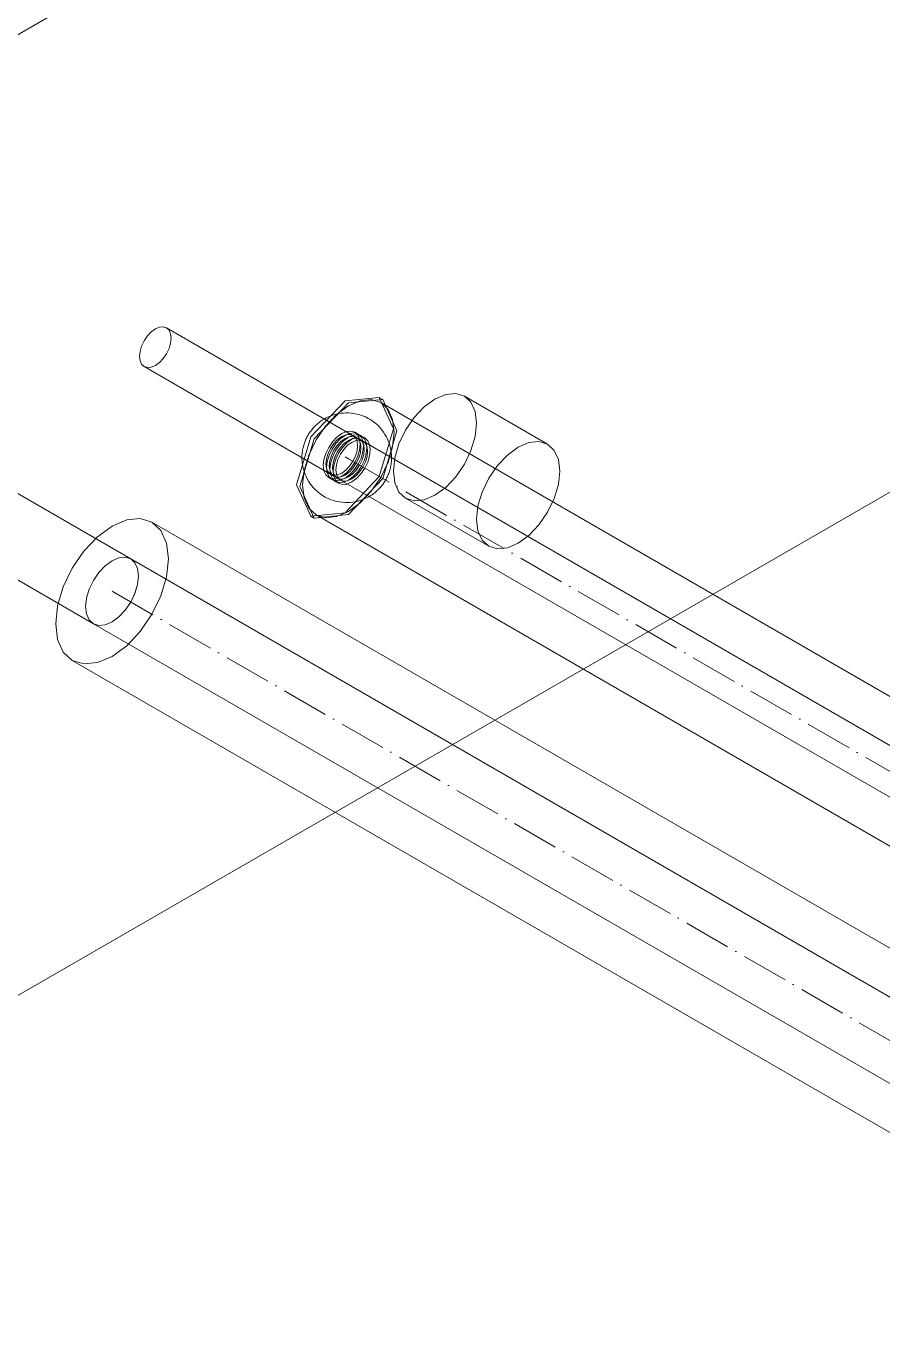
# Model space of a CAD drawing. Header units: millimetres. Extents: x -88595 to 880822, y -1054509 to -148035.
# Drawn here: x 385004.3 to 385186.2, y -318465.4 to -318189.7 of the extents above; entities that cross this region are included whole.
import ezdxf

# ---------------------------------------------------------------- set-up
doc = ezdxf.new("R2010")
doc.units = ezdxf.units.MM
doc.linetypes.add('$12$ADSK_Осевая', pattern=[14, 10, -2, 0, -2])
for name, color, linetype, lineweight in [('Изоляция', 7, 'Continuous', 18), ('Оборудование', 7, 'Continuous', 18), ('Трубопровод', 7, 'Continuous', 18), ('Трубопроводы', 7, 'Continuous', 18)]:
    doc.layers.add(name, color=color, linetype=linetype, lineweight=lineweight)

# ---------------------------------------------------------------- blocks, each defined once
blk = doc.blocks.new('$0$ADSK_Канальный блок кондиционера1 - AD242MJERAB-3267365-В_ОВ3_3')
at = {"layer": 'Оборудование'}
for p, q in [((18017.5, 12209.29), (18510.35, 12493.84)), ((18510.35, 12289.72), (18017.5, 12005.17)), ((18191.7, 12182.79), (18151.39, 12206.06)), ((18146.64, 12197.83), (18186.95, 12174.56)), ((18232.34, 12181.33), (18214.66, 12191.54)), ((18143.79, 12156.97), (18103.49, 12180.24)), ((18202.16, 12169.89), (18219.84, 12159.68)), ((18095.55, 12166.49), (18135.85, 12143.22))]:
    blk.add_line(p, q, dxfattribs=at)
for points in [[(18145.66, 12200, 0), (18145.77, 12201.07, 0), (18146.11, 12202.2, 0), (18146.64, 12203.32, 0), (18147.34, 12204.33, 0), (18148.15, 12205.19, 0), (18149.02, 12205.82, 0), (18149.89, 12206.19, 0), (18150.7, 12206.27, 0), (18151.39, 12206.06, 0), (18151.93, 12205.56, 0), (18152.26, 12204.82, 0), (18152.38, 12203.88, 0)], [(18152.38, 12203.88, 0), (18152.26, 12202.81, 0), (18151.93, 12201.68, 0), (18151.39, 12200.57, 0), (18150.7, 12199.55, 0), (18149.89, 12198.7, 0), (18149.02, 12198.07, 0), (18148.15, 12197.7, 0), (18147.34, 12197.62, 0), (18146.64, 12197.83, 0), (18146.11, 12198.33, 0), (18145.77, 12199.07, 0), (18145.66, 12200, 0)], [(18199.58, 12175.61, 0), (18199.88, 12178.43, 0), (18200.76, 12181.4, 0), (18202.16, 12184.32, 0), (18203.99, 12187, 0), (18206.13, 12189.25, 0), (18208.41, 12190.92, 0), (18210.7, 12191.89, 0), (18212.83, 12192.11, 0), (18214.66, 12191.54, 0), (18216.07, 12190.24, 0), (18216.95, 12188.29, 0), (18217.25, 12185.82, 0)], [(18217.25, 12185.82, 0), (18216.95, 12183, 0), (18216.07, 12180.03, 0), (18214.66, 12177.11, 0), (18212.83, 12174.43, 0), (18210.7, 12172.18, 0), (18208.41, 12170.51, 0), (18206.13, 12169.54, 0), (18203.99, 12169.32, 0), (18202.16, 12169.89, 0), (18200.76, 12171.19, 0), (18199.88, 12173.14, 0), (18199.58, 12175.61, 0)], [(18192.68, 12180.61, 0), (18192.57, 12181.55, 0), (18192.23, 12182.29, 0), (18191.7, 12182.79, 0), (18191, 12183, 0), (18190.19, 12182.92, 0), (18189.32, 12182.55, 0), (18188.45, 12181.92, 0), (18187.64, 12181.06, 0), (18186.95, 12180.05, 0), (18186.41, 12178.93, 0), (18186.08, 12177.8, 0), (18185.96, 12176.73, 0)], [(18234.93, 12175.61, 0), (18234.63, 12178.08, 0), (18233.75, 12180.03, 0), (18232.34, 12181.33, 0), (18230.51, 12181.9, 0), (18228.38, 12181.69, 0), (18226.09, 12180.72, 0), (18223.8, 12179.05, 0), (18221.67, 12176.8, 0), (18219.84, 12174.12, 0), (18218.44, 12171.19, 0), (18217.55, 12168.22, 0), (18217.25, 12165.41, 0)], [(18185.96, 12176.73, 0), (18186.08, 12175.8, 0), (18186.41, 12175.06, 0), (18186.95, 12174.56, 0), (18187.64, 12174.35, 0), (18188.45, 12174.43, 0), (18189.32, 12174.8, 0), (18190.19, 12175.43, 0), (18191, 12176.28, 0), (18191.7, 12177.3, 0), (18192.23, 12178.41, 0), (18192.57, 12179.54, 0), (18192.68, 12180.61, 0)], [(18217.25, 12165.41, 0), (18217.55, 12162.94, 0), (18218.44, 12160.99, 0), (18219.84, 12159.68, 0), (18221.67, 12159.12, 0), (18223.8, 12159.33, 0), (18226.09, 12160.3, 0), (18228.38, 12161.97, 0), (18230.51, 12164.22, 0), (18232.34, 12166.9, 0), (18233.75, 12169.83, 0), (18234.63, 12172.8, 0), (18234.93, 12175.61, 0)], [(18145.44, 12153.34, 0), (18145.25, 12154.91, 0), (18144.69, 12156.15, 0), (18143.79, 12156.97, 0), (18142.63, 12157.33, 0), (18141.28, 12157.2, 0), (18139.82, 12156.58, 0), (18138.37, 12155.52, 0), (18137.02, 12154.09, 0), (18135.85, 12152.39, 0), (18134.96, 12150.53, 0), (18134.4, 12148.64, 0), (18134.21, 12146.85, 0)], [(18134.21, 12146.85, 0), (18134.4, 12145.29, 0), (18134.96, 12144.05, 0), (18135.85, 12143.22, 0), (18137.02, 12142.86, 0), (18138.37, 12143, 0), (18139.82, 12143.61, 0), (18141.28, 12144.67, 0), (18142.63, 12146.1, 0), (18143.79, 12147.8, 0), (18144.69, 12149.66, 0), (18145.25, 12151.55, 0), (18145.44, 12153.34, 0)]]:
    blk.add_polyline3d(points, dxfattribs=at)
blk = doc.blocks.new('$0$ADSK_МедьПайка_Муфта редукционная - Муфта редукционная медная под пайку-3268008-В_ОВ3_3')
at = {"layer": 'Трубопроводы', "color": 190, "true_color": 0x8000ff}
for p, q in [((18191.7, 12182.79), (18190.99, 12183.2)), ((18192.1, 12183.48), (18191.39, 12183.89)), ((18192.79, 12183.09), (18192.08, 12183.49)), ((18193.12, 12181.98), (18192.41, 12182.39)), ((18193.52, 12182.67), (18192.81, 12183.08)), ((18190.03, 12178.27), (18189.32, 12178.67)), ((18185.84, 12174.28), (18186.55, 12173.87)), ((18186.24, 12174.97), (18186.95, 12174.56)), ((18186.53, 12173.88), (18187.23, 12173.46)), ((18187.25, 12173.45), (18187.96, 12173.04)), ((18187.65, 12174.14), (18188.36, 12173.74))]:
    blk.add_line(p, q, dxfattribs=at)
for points in [[(18199.2, 12178.47, 0), (18199.19, 12178.81, 0), (18199.17, 12179.16, 0), (18199.14, 12179.52, 0), (18199.09, 12179.9, 0), (18199.02, 12180.29, 0), (18198.93, 12180.7, 0), (18198.82, 12181.13, 0), (18198.68, 12181.57, 0), (18198.51, 12182.02, 0), (18198.31, 12182.48, 0), (18198.08, 12182.95, 0), (18197.8, 12183.42, 0), (18197.49, 12183.9, 0), (18197.14, 12184.38, 0), (18196.75, 12184.84, 0), (18196.32, 12185.29, 0), (18195.84, 12185.72, 0), (18195.33, 12186.13, 0), (18194.79, 12186.5, 0), (18194.23, 12186.83, 0), (18193.64, 12187.13, 0), (18193.04, 12187.38, 0), (18192.43, 12187.58, 0), (18191.82, 12187.75, 0), (18191.22, 12187.86, 0), (18190.63, 12187.94, 0), (18190.05, 12187.98, 0), (18189.5, 12187.99, 0), (18188.97, 12187.96, 0), (18188.46, 12187.91, 0), (18187.98, 12187.84, 0), (18187.53, 12187.74, 0), (18187.1, 12187.63, 0), (18186.69, 12187.51, 0), (18186.31, 12187.37, 0), (18185.95, 12187.23, 0), (18185.61, 12187.08, 0), (18185.29, 12186.92, 0), (18184.99, 12186.76, 0), (18184.71, 12186.59, 0), (18184.45, 12186.42, 0), (18184.2, 12186.25, 0), (18183.96, 12186.08, 0), (18183.74, 12185.91, 0), (18183.52, 12185.74, 0), (18183.32, 12185.56, 0), (18183.13, 12185.38, 0), (18182.95, 12185.21, 0), (18182.78, 12185.03, 0), (18182.61, 12184.86, 0), (18182.46, 12184.68, 0), (18182.31, 12184.5, 0), (18182.17, 12184.32, 0), (18182.03, 12184.14, 0), (18181.9, 12183.96, 0), (18181.77, 12183.77, 0), (18181.65, 12183.59, 0), (18181.53, 12183.4, 0), (18181.42, 12183.21, 0), (18181.31, 12183.02, 0), (18181.21, 12182.82, 0), (18181.11, 12182.63, 0), (18181.02, 12182.42, 0), (18180.93, 12182.22, 0), (18180.84, 12182.01, 0), (18180.76, 12181.79, 0), (18180.68, 12181.57, 0), (18180.6, 12181.35, 0), (18180.53, 12181.12, 0), (18180.47, 12180.88, 0), (18180.4, 12180.63, 0), (18180.35, 12180.38, 0), (18180.3, 12180.11, 0), (18180.26, 12179.84, 0), (18180.22, 12179.56, 0), (18180.19, 12179.27, 0), (18180.17, 12178.96, 0), (18180.16, 12178.65, 0), (18180.16, 12178.47, 0)], [(18184.69, 12176.82, 0), (18184.82, 12178.07, 0), (18185.22, 12179.39, 0), (18185.84, 12180.68, 0), (18186.65, 12181.87, 0), (18187.6, 12182.87, 0), (18188.62, 12183.61, 0), (18189.63, 12184.05, 0), (18190.58, 12184.14, 0), (18191.39, 12183.89, 0), (18192.01, 12183.31, 0), (18192.41, 12182.44, 0), (18192.54, 12181.35, 0)], [(18192.54, 12181.35, 0), (18192.41, 12180.1, 0), (18192.01, 12178.78, 0), (18191.39, 12177.48, 0), (18190.58, 12176.29, 0), (18189.63, 12175.29, 0), (18188.62, 12174.55, 0), (18187.6, 12174.12, 0), (18186.65, 12174.02, 0), (18185.84, 12174.28, 0), (18185.22, 12174.85, 0), (18184.82, 12175.72, 0), (18184.69, 12176.82, 0)], [(18191.97, 12181.02, 0), (18191.86, 12181.96, 0), (18191.52, 12182.7, 0), (18190.99, 12183.2, 0), (18190.29, 12183.41, 0), (18189.48, 12183.33, 0), (18188.62, 12182.96, 0), (18187.75, 12182.33, 0), (18186.94, 12181.47, 0), (18186.24, 12180.45, 0), (18185.71, 12179.34, 0), (18185.37, 12178.21, 0), (18185.26, 12177.14, 0)], [(18185.4, 12176.41, 0), (18185.53, 12177.66, 0), (18185.92, 12178.98, 0), (18186.55, 12180.28, 0), (18187.36, 12181.47, 0), (18188.31, 12182.46, 0), (18189.32, 12183.21, 0), (18190.34, 12183.64, 0), (18191.28, 12183.73, 0), (18192.1, 12183.48, 0), (18192.72, 12182.9, 0), (18193.11, 12182.04, 0), (18193.25, 12180.94, 0)], [(18193.25, 12180.94, 0), (18193.11, 12182.04, 0), (18192.72, 12182.9, 0), (18192.1, 12183.48, 0), (18191.28, 12183.73, 0), (18190.34, 12183.64, 0), (18189.32, 12183.21, 0), (18188.31, 12182.46, 0), (18187.36, 12181.47, 0), (18186.55, 12180.28, 0), (18185.92, 12178.98, 0), (18185.53, 12177.66, 0), (18185.4, 12176.41, 0)], [(18185.96, 12176.73, 0), (18186.08, 12177.8, 0), (18186.41, 12178.93, 0), (18186.95, 12180.05, 0), (18187.64, 12181.06, 0), (18188.45, 12181.92, 0), (18189.32, 12182.55, 0), (18190.19, 12182.92, 0), (18191, 12183, 0), (18191.7, 12182.79, 0), (18192.23, 12182.29, 0), (18192.57, 12181.55, 0), (18192.68, 12180.61, 0)], [(18193.96, 12180.54, 0), (18193.83, 12181.63, 0), (18193.43, 12182.5, 0), (18192.81, 12183.08, 0), (18192, 12183.33, 0), (18191.05, 12183.24, 0), (18190.03, 12182.81, 0), (18189.01, 12182.06, 0), (18188.06, 12181.06, 0), (18187.25, 12179.87, 0), (18186.62, 12178.57, 0), (18186.23, 12177.25, 0), (18186.1, 12176, 0)], [(18186.1, 12176, 0), (18186.23, 12177.25, 0), (18186.62, 12178.57, 0), (18187.25, 12179.87, 0), (18188.06, 12181.06, 0), (18189.01, 12182.06, 0), (18190.03, 12182.81, 0), (18191.05, 12183.24, 0), (18192, 12183.33, 0), (18192.81, 12183.08, 0), (18193.43, 12182.5, 0), (18193.83, 12181.63, 0), (18193.96, 12180.54, 0)], [(18193.4, 12180.21, 0), (18193.28, 12181.15, 0), (18192.94, 12181.89, 0), (18192.41, 12182.39, 0), (18191.71, 12182.6, 0), (18190.9, 12182.52, 0), (18190.03, 12182.15, 0), (18189.16, 12181.52, 0), (18188.35, 12180.66, 0), (18187.65, 12179.64, 0), (18187.11, 12178.53, 0), (18186.78, 12177.39, 0), (18186.66, 12176.32, 0)], [(18194.67, 12180.13, 0), (18194.53, 12181.22, 0), (18194.14, 12182.09, 0), (18193.52, 12182.67, 0), (18192.7, 12182.92, 0), (18191.75, 12182.83, 0), (18190.74, 12182.4, 0), (18189.72, 12181.65, 0), (18188.77, 12180.65, 0), (18187.96, 12179.46, 0), (18187.33, 12178.16, 0), (18186.94, 12176.84, 0), (18186.81, 12175.59, 0)], [(18187.37, 12175.91, 0), (18187.49, 12176.99, 0), (18187.82, 12178.12, 0), (18188.36, 12179.23, 0), (18189.05, 12180.25, 0), (18189.87, 12181.11, 0), (18190.74, 12181.74, 0), (18191.61, 12182.11, 0), (18192.42, 12182.19, 0), (18193.12, 12181.98, 0), (18193.65, 12181.48, 0), (18193.99, 12180.74, 0), (18194.1, 12179.8, 0)], [(18185.26, 12177.14, 0), (18185.37, 12176.21, 0), (18185.71, 12175.46, 0), (18186.24, 12174.97, 0), (18186.94, 12174.75, 0), (18187.75, 12174.83, 0), (18188.62, 12175.2, 0), (18189.48, 12175.84, 0), (18190.29, 12176.69, 0), (18190.99, 12177.71, 0), (18191.52, 12178.82, 0), (18191.86, 12179.95, 0), (18191.97, 12181.02, 0)], [(18193.25, 12180.94, 0), (18193.11, 12179.69, 0), (18192.72, 12178.37, 0), (18192.1, 12177.07, 0), (18191.28, 12175.88, 0), (18190.34, 12174.88, 0), (18189.32, 12174.14, 0), (18188.31, 12173.71, 0), (18187.36, 12173.62, 0), (18186.55, 12173.87, 0), (18185.92, 12174.45, 0), (18185.53, 12175.31, 0), (18185.4, 12176.41, 0)], [(18185.4, 12176.41, 0), (18185.53, 12175.31, 0), (18185.92, 12174.45, 0), (18186.55, 12173.87, 0), (18187.36, 12173.62, 0), (18188.31, 12173.71, 0), (18189.32, 12174.14, 0), (18190.34, 12174.88, 0), (18191.28, 12175.88, 0), (18192.1, 12177.07, 0), (18192.72, 12178.37, 0), (18193.11, 12179.69, 0), (18193.25, 12180.94, 0)], [(18192.68, 12180.61, 0), (18192.57, 12179.54, 0), (18192.23, 12178.41, 0), (18191.7, 12177.3, 0), (18191, 12176.28, 0), (18190.19, 12175.43, 0), (18189.32, 12174.8, 0), (18188.45, 12174.43, 0), (18187.64, 12174.35, 0), (18186.95, 12174.56, 0), (18186.41, 12175.06, 0), (18186.08, 12175.8, 0), (18185.96, 12176.73, 0)], [(18186.1, 12176, 0), (18186.23, 12174.9, 0), (18186.62, 12174.03, 0), (18187.25, 12173.45, 0), (18188.06, 12173.2, 0), (18189.01, 12173.29, 0), (18190.03, 12173.73, 0), (18191.05, 12174.47, 0), (18192, 12175.47, 0), (18192.81, 12176.66, 0), (18193.43, 12177.96, 0), (18193.83, 12179.28, 0), (18193.96, 12180.54, 0)], [(18193.96, 12180.54, 0), (18193.83, 12179.28, 0), (18193.43, 12177.96, 0), (18192.81, 12176.66, 0), (18192, 12175.47, 0), (18191.05, 12174.47, 0), (18190.03, 12173.73, 0), (18189.01, 12173.29, 0), (18188.06, 12173.2, 0), (18187.25, 12173.45, 0), (18186.62, 12174.03, 0), (18186.23, 12174.9, 0), (18186.1, 12176, 0)], [(18186.66, 12176.32, 0), (18186.78, 12175.38, 0), (18187.11, 12174.64, 0), (18187.65, 12174.14, 0), (18188.35, 12173.93, 0), (18189.16, 12174.01, 0), (18190.03, 12174.38, 0), (18190.9, 12175.01, 0), (18191.71, 12175.87, 0), (18192.41, 12176.89, 0), (18192.94, 12178.01, 0), (18193.28, 12179.14, 0), (18193.4, 12180.21, 0)], [(18186.81, 12175.59, 0), (18186.94, 12174.49, 0), (18187.33, 12173.62, 0), (18187.96, 12173.04, 0), (18188.77, 12172.79, 0), (18189.72, 12172.88, 0), (18190.74, 12173.32, 0), (18191.75, 12174.06, 0), (18192.7, 12175.06, 0), (18193.52, 12176.25, 0), (18194.14, 12177.55, 0), (18194.53, 12178.87, 0), (18194.67, 12180.13, 0)], [(18194.1, 12179.8, 0), (18193.99, 12178.73, 0), (18193.65, 12177.6, 0), (18193.12, 12176.48, 0), (18192.42, 12175.46, 0), (18191.61, 12174.61, 0), (18190.74, 12173.97, 0), (18189.87, 12173.6, 0), (18189.05, 12173.52, 0), (18188.36, 12173.74, 0), (18187.82, 12174.23, 0), (18187.49, 12174.97, 0), (18187.37, 12175.91, 0)], [(18180.16, 12178.47, 0), (18180.16, 12178.13, 0), (18180.18, 12177.78, 0), (18180.21, 12177.42, 0), (18180.26, 12177.04, 0), (18180.33, 12176.64, 0), (18180.42, 12176.24, 0), (18180.53, 12175.81, 0), (18180.67, 12175.37, 0), (18180.84, 12174.92, 0), (18181.04, 12174.46, 0), (18181.28, 12173.99, 0), (18181.55, 12173.51, 0), (18181.86, 12173.04, 0), (18182.21, 12172.56, 0), (18182.6, 12172.1, 0), (18183.04, 12171.65, 0), (18183.51, 12171.22, 0), (18184.02, 12170.81, 0), (18184.56, 12170.44, 0), (18185.13, 12170.11, 0), (18185.71, 12169.81, 0), (18186.32, 12169.56, 0), (18186.92, 12169.36, 0), (18187.53, 12169.19, 0), (18188.13, 12169.08, 0), (18188.72, 12169, 0), (18189.3, 12168.96, 0), (18189.85, 12168.95, 0), (18190.38, 12168.98, 0), (18190.89, 12169.03, 0), (18191.37, 12169.1, 0), (18191.83, 12169.2, 0), (18192.26, 12169.31, 0), (18192.66, 12169.43, 0), (18193.04, 12169.57, 0), (18193.4, 12169.71, 0), (18193.74, 12169.86, 0), (18194.06, 12170.02, 0), (18194.36, 12170.18, 0), (18194.64, 12170.35, 0), (18194.91, 12170.51, 0), (18195.16, 12170.69, 0), (18195.39, 12170.86, 0), (18195.62, 12171.03, 0), (18195.83, 12171.2, 0), (18196.03, 12171.38, 0), (18196.22, 12171.55, 0), (18196.4, 12171.73, 0), (18196.57, 12171.91, 0), (18196.74, 12172.08, 0), (18196.89, 12172.26, 0), (18197.04, 12172.44, 0), (18197.19, 12172.62, 0), (18197.32, 12172.8, 0), (18197.46, 12172.98, 0), (18197.58, 12173.17, 0), (18197.7, 12173.35, 0), (18197.82, 12173.54, 0), (18197.93, 12173.73, 0), (18198.04, 12173.92, 0), (18198.14, 12174.11, 0), (18198.24, 12174.31, 0), (18198.34, 12174.51, 0), (18198.43, 12174.72, 0), (18198.51, 12174.93, 0), (18198.6, 12175.14, 0), (18198.68, 12175.36, 0), (18198.75, 12175.59, 0), (18198.82, 12175.82, 0), (18198.89, 12176.06, 0), (18198.95, 12176.31, 0), (18199, 12176.56, 0), (18199.05, 12176.83, 0), (18199.1, 12177.1, 0), (18199.13, 12177.38, 0), (18199.16, 12177.67, 0), (18199.18, 12177.98, 0), (18199.19, 12178.29, 0), (18199.2, 12178.47, 0)]]:
    blk.add_polyline3d(points, dxfattribs=at)

msp = doc.modelspace()

# ---------------------------------------------------------------- linework, layer by layer
at = {"layer": 'Изоляция', "color": 190, "true_color": 0x8000ff}
for p, q in [((385080.12, -318269.01), (385079.41, -318268.6)), ((385292, -318392.25), (385079.72, -318269.69)), ((385064.86, -318293.8), (385065.57, -318294.21)), ((385065.96, -318293.53), (385278.24, -318416.08))]:
    msp.add_line(p, q, dxfattribs=at)
at = {"layer": 'Изоляция', "color": 134, "true_color": 0x00a6a6}
for p, q in [((385275.27, -318436.08), (385031.11, -318295.11)), ((385014.17, -318324.45), (385258.33, -318465.42))]:
    msp.add_line(p, q, dxfattribs=at)
at = {"layer": 'Изоляция', "color": 190, "true_color": 0x8000ff}
for points in [[(385061.85, -318287.14, 0), (385064.86, -318277, 0), (385072.14, -318269.32, 0)], [(385072.14, -318269.32, 0), (385079.41, -318268.6, 0), (385082.42, -318275.26, 0)], [(385083.13, -318275.67, 0), (385080.12, -318269.01, 0), (385072.84, -318269.73, 0)], [(385072.84, -318270.37, 0), (385075.36, -318269.3, 0), (385077.71, -318269.07, 0), (385079.72, -318269.69, 0), (385081.27, -318271.13, 0), (385082.24, -318273.28, 0), (385082.57, -318275.99, 0)], [(385072.84, -318269.73, 0), (385065.57, -318277.41, 0), (385062.55, -318287.55, 0)], [(385063.11, -318287.23, 0), (385063.44, -318284.13, 0), (385064.42, -318280.86, 0), (385065.96, -318277.64, 0), (385067.98, -318274.69, 0), (385070.32, -318272.21, 0), (385072.84, -318270.37, 0)], [(385082.42, -318275.26, 0), (385079.41, -318285.4, 0), (385072.14, -318293.08, 0)], [(385072.84, -318293.49, 0), (385080.12, -318285.81, 0), (385083.13, -318275.67, 0)], [(385082.57, -318275.99, 0), (385082.24, -318279.09, 0), (385081.27, -318282.36, 0), (385079.72, -318285.58, 0), (385077.71, -318288.53, 0), (385075.36, -318291.01, 0), (385072.84, -318292.84, 0)], [(385072.14, -318293.08, 0), (385064.86, -318293.8, 0), (385061.85, -318287.14, 0)], [(385062.55, -318287.55, 0), (385065.57, -318294.21, 0), (385072.84, -318293.49, 0)], [(385072.84, -318292.84, 0), (385070.32, -318293.92, 0), (385067.98, -318294.15, 0), (385065.96, -318293.53, 0), (385064.42, -318292.09, 0), (385063.44, -318289.94, 0), (385063.11, -318287.23, 0)]]:
    msp.add_polyline3d(points, dxfattribs=at)
at = {"layer": 'Изоляция', "color": 134, "true_color": 0x00a6a6}
for points in [[(385010.66, -318316.69, 0), (385011.07, -318312.88, 0), (385012.26, -318308.85, 0), (385014.17, -318304.89, 0), (385016.65, -318301.26, 0), (385019.54, -318298.21, 0), (385022.64, -318295.95, 0)], [(385022.64, -318295.95, 0), (385025.74, -318294.63, 0), (385028.63, -318294.34, 0), (385031.11, -318295.11, 0), (385033.01, -318296.87, 0), (385034.21, -318299.52, 0), (385034.62, -318302.86, 0)], [(385034.62, -318302.86, 0), (385034.21, -318306.68, 0), (385033.01, -318310.71, 0), (385031.11, -318314.67, 0), (385028.63, -318318.3, 0), (385025.74, -318321.35, 0), (385022.64, -318323.61, 0)], [(385022.64, -318323.61, 0), (385019.54, -318324.93, 0), (385016.65, -318325.22, 0), (385014.17, -318324.45, 0), (385012.26, -318322.68, 0), (385011.07, -318320.04, 0), (385010.66, -318316.69, 0)]]:
    msp.add_polyline3d(points, dxfattribs=at)
at = {"layer": 'Трубопровод', "color": 190, "true_color": 0x8000ff}
for p, q in [((385287.5, -318400.04), (385075.22, -318277.49)), ((385070.46, -318285.73), (385282.74, -318408.29))]:
    msp.add_line(p, q, dxfattribs=at)
at = {"layer": 'Трубопровод', "color": 190, "linetype": '$12$ADSK_Осевая', "true_color": 0x8000ff}
msp.add_line((385072.84, -318281.61), (385285.12, -318404.17), dxfattribs=at)
msp.add_line((385072.84, -318281.61), (385285.12, -318404.17), dxfattribs=at)
at = {"layer": 'Трубопровод', "color": 134, "true_color": 0x00a6a6}
for p, q in [((385270.77, -318443.87), (385026.61, -318302.9)), ((385018.67, -318316.66), (385262.83, -318457.62))]:
    msp.add_line(p, q, dxfattribs=at)
at = {"layer": 'Трубопровод', "color": 134, "linetype": '$12$ADSK_Осевая', "true_color": 0x00a6a6}
msp.add_line((385022.64, -318309.78), (385266.8, -318450.75), dxfattribs=at)
msp.add_line((385022.64, -318309.78), (385266.8, -318450.75), dxfattribs=at)
at = {"layer": 'Трубопровод', "color": 190, "true_color": 0x8000ff}
for points in [[(385069.48, -318283.55, 0), (385069.59, -318282.48, 0), (385069.93, -318281.35, 0), (385070.46, -318280.24, 0), (385071.16, -318279.22, 0), (385071.97, -318278.36, 0), (385072.84, -318277.72, 0)], [(385072.84, -318277.72, 0), (385073.71, -318277.35, 0), (385074.53, -318277.27, 0), (385075.22, -318277.49, 0), (385075.76, -318277.98, 0), (385076.09, -318278.73, 0), (385076.21, -318279.67, 0)], [(385076.21, -318279.67, 0), (385076.09, -318280.74, 0), (385075.76, -318281.87, 0), (385075.22, -318282.98, 0), (385074.53, -318284, 0), (385073.71, -318284.86, 0), (385072.84, -318285.5, 0)], [(385072.84, -318285.5, 0), (385071.97, -318285.87, 0), (385071.16, -318285.95, 0), (385070.46, -318285.73, 0), (385069.93, -318285.24, 0), (385069.59, -318284.49, 0), (385069.48, -318283.55, 0)]]:
    msp.add_polyline3d(points, dxfattribs=at)
at = {"layer": 'Трубопровод', "color": 134, "true_color": 0x00a6a6}
for points in [[(385022.64, -318303.3, 0), (385024.09, -318302.68, 0), (385025.44, -318302.54, 0), (385026.61, -318302.9, 0), (385027.5, -318303.73, 0), (385028.06, -318304.97, 0), (385028.25, -318306.54, 0)], [(385017.02, -318313.02, 0), (385017.21, -318311.23, 0), (385017.78, -318309.34, 0), (385018.67, -318307.49, 0), (385019.83, -318305.79, 0), (385021.18, -318304.36, 0), (385022.64, -318303.3, 0)], [(385028.25, -318306.54, 0), (385028.06, -318308.33, 0), (385027.5, -318310.21, 0), (385026.61, -318312.07, 0), (385025.44, -318313.77, 0), (385024.09, -318315.2, 0), (385022.64, -318316.26, 0)], [(385022.64, -318316.26, 0), (385021.18, -318316.88, 0), (385019.83, -318317.01, 0), (385018.67, -318316.66, 0), (385017.78, -318315.83, 0), (385017.21, -318314.59, 0), (385017.02, -318313.02, 0)]]:
    msp.add_polyline3d(points, dxfattribs=at)

# ---------------------------------------------------------------- block references
at = {"layer": 'Оборудование'}
msp.add_blockref('$0$ADSK_Канальный блок кондиционера1 - AD242MJERAB-3267365-В_ОВ3_3', (366882.81, -330459.88), dxfattribs=at)
at = {"layer": 'Трубопроводы', "color": 190, "true_color": 0x8000ff}
msp.add_blockref('$0$ADSK_МедьПайка_Муфта редукционная - Муфта редукционная медная под пайку-3268008-В_ОВ3_3', (366882.81, -330459.88), dxfattribs=at)

doc.saveas('drawing.dxf')
